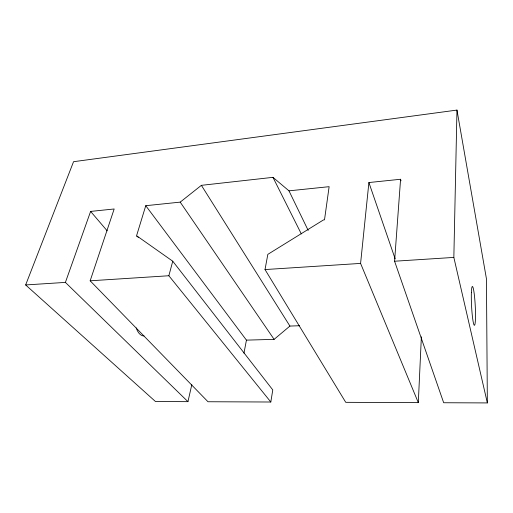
<?xml version="1.0" encoding="UTF-8"?>
<svg xmlns="http://www.w3.org/2000/svg" width="513" height="513" viewBox="0 0 513 513"><rect width="100%" height="100%" fill="white"/><g stroke="black" fill="none" stroke-linecap="round" stroke-linejoin="round"><path stroke-width="0.77" d="M187.957 401.66L65.401 282.4L90.609 211.42L114.175 208.977L90.16 280.803L207.996 401.743L270.819 402.012L272.775 389.912L172.753 261.213L137.247 236.192L136.407 236.262L145.763 205.7L180.21 202.128L201.385 185.334L272.967 177.344L288.979 190.842L329.134 186.674L324.505 219.833L323.479 219.923L267.831 254.358L265.016 269.562L345.743 402.327L418.307 402.634L360.588 263.413L368.898 182.545L400.576 179.261L394.58 261.226L443.674 402.743L487.35 402.923L453.845 257.417L456.968 110.077L73.551 161.698L25.65 284.952L155.477 401.525L187.957 401.66L191.804 384.66M418.307 402.634L421.372 336.804M243.957 353.175L246.439 340.132L145.763 205.7M270.819 402.012L168.86 275.744L172.753 261.213M246.439 340.132L274.109 339.356L289.916 326.069L299.483 325.736M25.65 284.952L65.401 282.4M90.16 280.803L168.86 275.744M265.016 269.562L360.588 263.413M394.58 261.226L453.845 257.417M90.609 211.42L107.211 230.856M137.247 236.192L138.254 237.436M180.21 202.128L274.109 339.356M201.385 185.334L289.916 326.069M272.967 177.344L301.317 233.902M288.979 190.842L308.191 230.427M368.898 182.545L395.17 258.885M400.576 179.261L401.019 180.794M456.968 110.077L486.439 278.771L487.35 402.923M144.038 335.932A16.442 8.631 88.3 0 1 136.227 327.922M471.383 292.391A19.436 1.84 87 0 0 473.954 324.767A19.436 1.84 87 0 0 474.916 300.74A19.436 1.84 87 0 0 471.383 292.391"/></g></svg>
